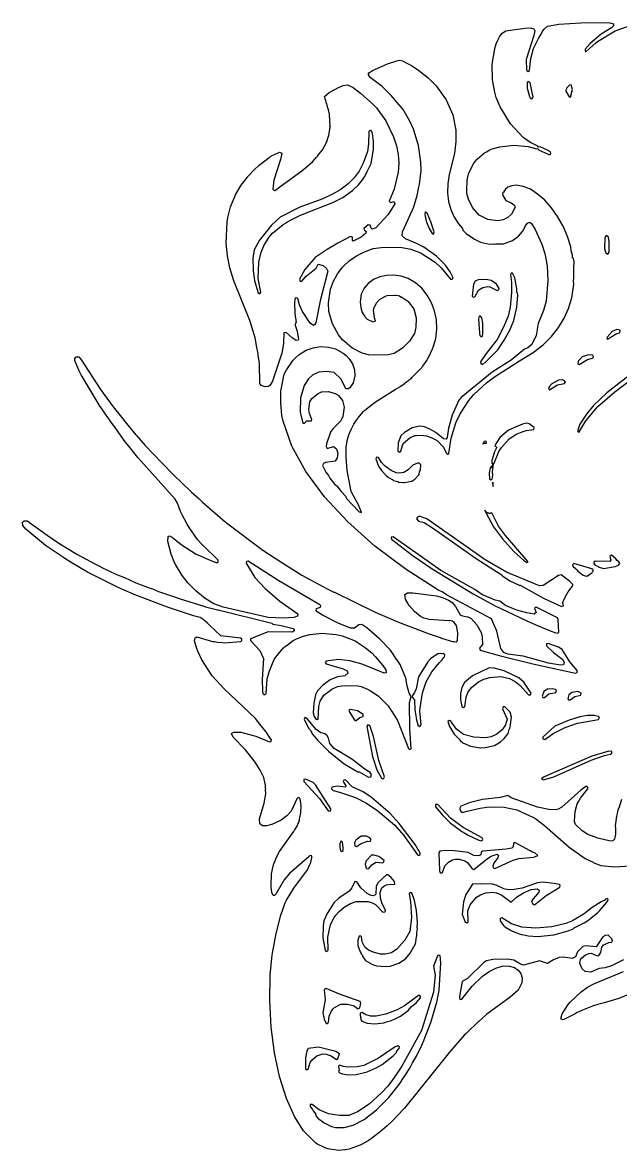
# Model space of a CAD drawing. Header units: millimetres. Extents: x 11 to 290, y 17 to 292.
# Drawn here: x 10.5 to 156.2, y 16.8 to 291.7 of the extents above; entities that cross this region are included whole.
import ezdxf

# ---------------------------------------------------------------- set-up
doc = ezdxf.new("R2010")
doc.units = ezdxf.units.MM
doc.layers.add('CUT', color=7, linetype='CONTINUOUS')

msp = doc.modelspace()

# ---------------------------------------------------------------- linework, layer by layer
at = {"layer": 'CUT'}
for points in [[(156.9982, 63.2171), (154.0806, 61.7276), (152.5221, 61.2391), (151.0412, 61.0771), (149.0677, 60.235), (147.67, 60.3648), (146.9366, 61.0187), (146.3312, 62.3556), (146.5317, 63.3246), (146.7343, 63.6173), (147.6914, 64.4351), (148.6385, 64.7607), (149.1072, 64.8088), (150.6143, 64.1775), (151.0127, 64.2371), (151.4641, 64.9621), (151.6982, 66.2842), (152.1091, 66.8917), (152.1606, 66.8917), (153.4573, 67.4506), (154.0574, 67.5341), (154.3026, 67.754), (154.1396, 68.3233), (153.2632, 69.2136), (152.5537, 69.1477), (151.9966, 68.7989), (150.3451, 66.4018), (147.8164, 66.5932), (147.1188, 66.4412), (145.8207, 65.1608), (145.277, 63.9753), (144.4762, 63.5195), (142.3442, 63.8383), (141.3399, 63.7881), (139.9076, 63.2389), (138.5017, 62.307), (136.5541, 63.01), (132.6208, 61.9477), (131.8577, 62.1434), (130.2421, 63.1414), (128.6594, 63.398), (125.162, 63.2795), (123.6173, 62.935), (122.9321, 62.5251), (119.0096, 58.6607), (117.6857, 57.9241), (116.9985, 54.2386), (117.1057, 53.5534), (117.6259, 53.5876), (120.118, 56.7991), (122.6524, 59.1965), (124.2802, 60.3804), (125.8489, 61.2091), (127.3939, 61.697), (127.8149, 61.769), (129.2018, 61.681), (130.397, 61.3141), (131.3466, 60.7129), (132.0037, 59.8716), (132.3319, 58.7992), (132.1846, 57.6393), (131.3105, 55.84), (129.3552, 54.091), (123.6974, 50.0024), (121.7411, 48.163), (121.6693, 48.1689), (118.783, 45.4117), (118.6254, 45.2334), (118.282, 44.9105), (114.5518, 40.707), (103.5821, 27.0241), (103.3744, 26.798), (100.6964, 23.9581), (99.3602, 22.729), (97.7319, 21.2524), (95.9869, 19.9659), (95.9194, 19.9194), (95.4946, 19.626), (95.3502, 19.5262), (94.7368, 19.1027), (92.8225, 18.0777), (91.9071, 17.6793), (90.1235, 17.0783), (89.2507, 16.9409), (89.1002, 16.9172), (89.0922, 16.9159), (89.0917, 16.9158), (87.4583, 16.7526), (86.6328, 16.8625), (85.4183, 17.0586), (85.0362, 17.1202), (84.9996, 17.1262), (84.942, 17.1355), (84.271, 17.3896), (83.4411, 17.7797), (83.0923, 17.9437), (82.5043, 18.2201), (82.4541, 18.2437), (81.9901, 18.5253), (79.0232, 21.5515), (76.7769, 25.0484), (74.8307, 29.448), (73.1688, 34.7624), (71.9247, 40.5389), (71.1232, 46.7685), (70.7664, 53.3369), (70.8551, 59.5184), (70.8556, 59.5305), (71.3533, 64.3474), (71.4164, 64.8408), (72.3122, 69.6083), (73.4656, 74.0744), (74.5781, 77.1298), (74.824, 77.7479), (76.6236, 80.6722), (79.9906, 85.1264), (80.4988, 86.3078), (80.6466, 86.5892), (80.6863, 86.7437), (80.7756, 86.9511), (81.0704, 88.1611), (81.0578, 88.1856), (81.0963, 88.3353), (80.864, 88.6209), (80.4668, 88.5625), (80.3534, 88.4421), (75.608, 84.2497), (74.2202, 82.6257), (73.855, 81.9963), (73.8334, 81.9706), (73.7942, 81.8916), (72.2552, 79.2394), (71.936, 78.9027), (71.6022, 78.9036), (71.271, 79.6659), (71.1985, 80.4778), (71.1657, 80.8463), (71.1509, 81.0122), (71.1218, 81.3388), (71.1215, 81.3416), (71.1217, 81.3467), (71.2405, 84.1926), (71.5783, 86.0249), (71.7918, 86.6421), (71.9822, 87.1557), (71.9946, 87.1891), (72.1437, 87.5912), (72.3152, 88.0536), (73.1301, 89.6043), (76.6087, 94.3952), (76.6274, 94.4306), (76.6718, 94.4901), (76.853, 94.8302), (76.9069, 94.9003), (77.5389, 95.9998), (77.6437, 96.3141), (77.8451, 96.6923), (77.8559, 96.7432), (77.874, 96.7771), (77.9923, 97.36), (78.0163, 97.432), (78.0455, 97.6224), (78.1097, 97.9384), (78.3442, 99.0431), (78.3422, 99.0842), (78.3737, 99.2391), (78.401, 100.7581), (78.1555, 102.496), (77.8519, 102.7584), (77.5028, 102.6426), (75.9617, 99.4917), (74.9196, 98.3006), (73.554, 97.2942), (71.2717, 96.2232), (71.2611, 96.2198), (71.2463, 96.2149), (71.2256, 96.2081), (71.2007, 96.1999), (70.045, 95.9137), (69.8277, 95.9004), (69.0001, 95.9012), (68.3468, 96.3409), (68.2851, 97.57), (69.3857, 101.413), (69.7913, 103.716), (69.7769, 104.7393), (69.7876, 104.9626), (69.7726, 105.0487), (69.7633, 105.7067), (69.3039, 107.6463), (68.4616, 109.4845), (67.2449, 111.4141), (64.907, 114.3947), (61.9056, 117.5179), (61.4466, 118.3952), (62.028, 118.7481), (63.7091, 118.6844), (67.3948, 117.763), (70.7167, 116.3509), (71.1038, 116.4607), (71.1871, 116.8544), (70.8656, 117.2827), (69.7965, 118.8931), (68.3389, 120.6488), (67.2879, 122.049), (59.668, 129.2836), (56.7251, 132.4648), (54.24, 136.3585), (53.2909, 138.4254), (53.0149, 139.0695), (52.4759, 140.9364), (52.5817, 141.7085), (53.0203, 141.9522), (56.8639, 140.8486), (57.4228, 140.7808), (58.0305, 140.646), (59.2109, 140.5642), (59.7154, 140.5031), (63.7081, 140.8204), (63.9696, 141.0321), (63.9686, 141.3685), (63.6678, 141.5855), (58.8385, 142.2027), (56.0717, 144.8287), (55.7315, 145.177), (55.4969, 145.3743), (55.0478, 145.8005), (54.629, 146.104), (54.2092, 146.457), (54.0859, 146.4975), (53.8082, 146.6987), (52.2326, 147.1071), (45.8351, 149.2112), (37.7419, 152.2917), (37.5504, 152.3732), (37.3428, 152.4617), (36.8776, 152.6598), (35.9998, 153.0337), (33.6753, 154.0622), (26.3309, 157.7467), (22.3534, 160.1026), (20.8569, 161.0344), (20.5064, 161.2595), (16.1482, 164.2513), (11.3754, 168.1646), (10.6219, 169.0784), (10.5417, 169.7853), (10.9667, 170.2619), (11.6236, 170.2172), (15.0882, 167.805), (16.5321, 166.7082), (17.8568, 165.8773), (19.6134, 164.6542), (23.795, 162.0743), (28.282, 159.6541), (29.3113, 159.1796), (29.8926, 158.8636), (33.311, 157.2595), (33.7029, 157.0616), (35.3842, 156.38), (38.1525, 155.1038), (41.4207, 153.9195), (41.9794, 153.6912), (42.2118, 153.6121), (43.6924, 153.0118), (47.3248, 151.7799), (48.9844, 151.1785), (54.7209, 149.4336), (54.9958, 149.3651), (55.1417, 149.2601), (58.0126, 148.5497), (58.2162, 148.5625), (71.2707, 145.3089), (71.568, 145.0573), (73.5806, 144.7317), (73.5822, 144.7328), (76.1533, 144.092), (76.5358, 143.8961), (76.7017, 143.6634), (76.729, 143.4469), (76.3177, 143.077), (70.4151, 143.1868), (66.0687, 141.4871), (66.1256, 141.0617), (68.3436, 138.6253), (69.2522, 136.6268), (68.9072, 131.5761), (69.0548, 128.703), (69.1369, 128.107), (69.3688, 127.8658), (69.6682, 127.8759), (69.8833, 128.1322), (70.1483, 131.686), (70.6059, 133.408), (71.6097, 135.8937), (71.941, 136.5525), (73.5778, 138.6491), (74.1361, 139.2438), (74.1875, 139.2984), (74.2534, 139.3687), (74.2586, 139.3742), (74.2678, 139.3841), (74.3839, 139.4836), (75.0322, 139.9549), (75.6631, 140.4136), (76.1709, 140.7828), (76.4996, 141.0217), (77.2644, 141.4283), (78.9734, 142.0855), (80.5284, 142.5334), (83.4903, 142.8095), (86.9442, 142.5142), (88.436, 142.1699), (89.0614, 141.9498), (91.5693, 140.9375), (93.7609, 139.5138), (94.0504, 139.3258), (94.0945, 139.2972), (94.1147, 139.284), (95.6682, 138.0251), (96.4647, 137.1752), (98.3489, 134.9941), (99.0733, 133.9039), (99.1918, 133.1551), (98.6645, 133.0516), (93.2677, 135.3232), (90.3321, 136.0885), (87.5563, 136.4111), (84.5073, 136.0265), (84.3065, 135.6845), (84.5096, 135.3438), (88.6545, 134.1569), (89.6499, 133.6347), (89.8004, 133.0995), (89.062, 132.467), (87.282, 132.1783), (85.5088, 131.4284), (83.7352, 130.1732), (82.4415, 128.7682), (81.924, 127.8109), (81.5112, 125.8055), (81.3671, 123.4172), (81.5664, 122.5139), (82.0762, 121.7818), (82.5872, 121.9183), (82.7557, 124.935), (83.0384, 126.2321), (83.9845, 127.6915), (85.893, 129.1637), (87.3136, 129.8149), (88.9414, 130.1108), (92.2563, 129.9924), (93.0392, 129.8259), (94.595, 129.2014), (95.3225, 128.8214), (95.7421, 128.5819), (97.3117, 127.4774), (99.6488, 125.1124), (101.8514, 121.6865), (102.0923, 121.1357), (104.5803, 114.6975), (104.8578, 114.5087), (105.2063, 114.6332), (104.9216, 119.5334), (104.8325, 125.9551), (105.27, 127.4367), (104.7324, 128.2193), (104.2882, 129.9735), (103.9767, 131.8867), (102.5856, 135.2015), (101.7569, 136.3854), (101.7276, 136.3593), (100.1802, 138.7005), (97.562, 141.4974), (94.4783, 144.1712), (93.2039, 144.9427), (92.509, 144.8944), (91.4077, 144.0605), (90.4285, 144.0788), (87.495, 145.28), (83.6126, 147.1936), (82.3524, 148.0363), (82.0799, 148.4073), (82.1901, 148.8384), (83.1759, 149.2016), (83.2085, 149.5315), (82.9786, 149.7852), (73.0314, 155.59), (65.5008, 160.4127), (65.1154, 160.2835), (65.055, 159.8816), (67.1076, 156.382), (69.6935, 153.769), (73.232, 150.6428), (77.6028, 147.5759), (77.5604, 147.026), (76.688, 146.6846), (74.0991, 146.4759), (70.3914, 146.6838), (59.3949, 149.1424), (57.1935, 150.0129), (55.0626, 151.2707), (52.8769, 153.0646), (50.8771, 155.0631), (49.3982, 156.8758), (47.8088, 159.5888), (47.7447, 159.7257), (47.7175, 159.7837), (47.7118, 159.7957), (47.5152, 160.2152), (46.7487, 162.1156), (45.94, 165.2228), (46.0495, 166.3788), (46.3527, 166.5478), (47.1017, 166.1673), (47.9338, 165.5463), (49.2139, 164.4243), (52.8831, 162.1369), (54.2246, 161.5626), (54.7502, 161.2628), (57.4322, 160.1684), (57.4571, 160.1788), (57.8477, 160.0116), (58.2366, 160.21), (58.1969, 160.6449), (54.5179, 164.1802), (54.4944, 164.2053), (53.1952, 165.7124), (51.1469, 168.5747), (50.6207, 169.4462), (49.4544, 171.6711), (49.0721, 172.5141), (48.3319, 174.5132), (47.7062, 175.5153), (38.6397, 185.6822), (36.0822, 188.8465), (35.5809, 189.4914), (32.8269, 193.2705), (32.0512, 194.3712), (31.3712, 195.3363), (30.8996, 196.0056), (30.3958, 196.7206), (29.5308, 198.0105), (29.4804, 198.0948), (29.3306, 198.345), (29.2458, 198.4868), (24.8502, 205.8334), (24.267, 206.9301), (23.2996, 209.3471), (23.3029, 209.7893), (23.6245, 210.2272), (24.2371, 210.1986), (24.9008, 209.4242), (29.568, 202.2647), (29.8658, 201.8704), (30.2204, 201.316), (32.6417, 198.0094), (34.6796, 195.4977), (35.8618, 193.9327), (37.749, 191.7149), (38.0991, 191.2834), (38.3157, 191.049), (40.4157, 188.5811), (44.4663, 184.3903), (44.5526, 184.2968), (44.6136, 184.2379), (47.2354, 181.5254), (51.6493, 177.2597), (53.5453, 175.6039), (54.3024, 174.872), (59.9553, 169.9888), (60.0922, 169.8865), (60.2697, 169.7316), (69.1061, 163.111), (73.7581, 160.0292), (78.6361, 157.0139), (83.7381, 154.1829), (84.9762, 153.5782), (86.399, 152.8059), (86.5229, 152.8228), (96.4545, 147.9723), (102.1327, 145.5472), (109.6699, 142.6801), (112.3186, 141.7971), (112.6517, 141.6358), (115.3082, 140.7764), (115.6896, 140.8018), (116.2771, 140.6994), (116.5706, 141.0228), (116.6104, 142.9259), (116.2537, 144.675), (115.7502, 145.4733), (115.2925, 145.7589), (115.2337, 145.7675), (115.2091, 145.7962), (114.6265, 145.892), (114.5644, 145.865), (114.4476, 145.882), (109.6722, 146.1549), (108.368, 146.4908), (107.5562, 146.9101), (106.061, 148.0935), (104.7768, 149.6204), (103.9005, 151.1067), (103.7372, 152.2532), (104.3228, 152.6622), (105.6647, 152.6979), (111.4351, 151.983), (112.915, 151.5686), (114.3178, 150.915), (115.1992, 150.2882), (116.0793, 149.3524), (117.2263, 147.3424), (117.7683, 147.056), (119.0145, 146.8135), (119.0748, 146.7868), (119.1759, 146.7421), (119.1821, 146.7393), (119.3439, 146.6677), (119.8413, 146.4016), (121.2671, 144.8933), (122.2776, 143.0205), (122.5663, 141.9308), (122.6208, 140.0445), (121.9078, 139.2001), (122.0847, 138.6991), (126.6664, 137.3591), (134.8671, 135.3755), (145.322, 133.1308), (145.7035, 133.2707), (145.7138, 133.7412), (143.9019, 135.8906), (142.085, 138.8244), (141.1688, 139.4259), (138.6398, 140.3432), (138.2296, 140.2131), (138.2093, 139.752), (139.9682, 138.099), (142.1692, 136.4015), (142.5127, 135.727), (142.339, 135.1506), (141.6419, 135.0808), (138.7286, 135.5611), (132.5031, 137.214), (128.7929, 137.6904), (127.8307, 138.1078), (127.1262, 139.0826), (126.1557, 143.3532), (124.8263, 146.375), (113.8891, 152.1893), (112.767, 152.9005), (111.9693, 153.2515), (103.9879, 158.3731), (96.4284, 164.0636), (89.8144, 169.9934), (84.1494, 176.1068), (79.6054, 182.2441), (76.1834, 188.3966), (74.0379, 194.4922), (73.7329, 195.8807), (73.4603, 198.9952), (73.5194, 202.0782), (73.533, 202.2412), (74.2094, 205.634), (74.2301, 205.7001), (74.3515, 206.089), (74.3878, 206.2054), (74.421, 206.3116), (74.8463, 207.0646), (74.9125, 207.1222), (76.477, 209.3729), (77.0889, 209.9969), (77.9719, 210.8047), (79.6717, 211.8171), (81.3942, 212.42), (83.2292, 212.716), (85.0642, 212.5976), (86.8401, 212.1241), (88.7067, 211.1256), (89.416, 210.5064), (90.1604, 209.7407), (90.9652, 208.4551), (91.4455, 207.0506), (91.5183, 205.5719), (91.0915, 203.882), (90.3182, 202.6689), (89.8951, 202.387), (89.3491, 202.4223), (88.1568, 204.7698), (86.4468, 206.3669), (84.5854, 206.6158), (82.784, 206.4487), (81.9857, 206.1772), (81.2989, 205.8261), (80.1896, 204.8515), (79.147, 203.1876), (78.259, 200.2254), (78.2278, 196.7233), (78.8268, 194.0704), (79.2567, 194.0147), (79.8126, 194.5708), (80.9219, 194.5842), (81.0296, 194.9346), (80.4809, 196.3573), (80.327, 197.3724), (80.5772, 199.2049), (81.0021, 200.0215), (82.6077, 201.2916), (83.3843, 201.6799), (83.4526, 201.7065), (85.1234, 201.7651), (86.7067, 201.3007), (87.4339, 200.8459), (87.4423, 200.8396), (87.4481, 200.8353), (87.4723, 200.8173), (87.5318, 200.7729), (88.5329, 199.5871), (88.944, 197.9692), (88.6314, 195.675), (88.0903, 194.609), (86.1459, 192.6649), (85.6174, 191.8591), (84.5885, 189.0289), (84.5469, 188.3158), (84.8152, 187.8599), (86.2976, 188.3306), (87.0279, 187.7852), (87.3733, 186.7539), (87.2483, 185.5467), (86.6996, 184.7387), (84.4016, 184.4135), (83.8776, 184.1788), (83.6504, 183.7298), (84.4541, 182.0907), (85.109, 181.2595), (85.4194, 180.6625), (86.6033, 179.0642), (87.0987, 178.734), (88.1493, 177.4004), (89.3239, 176.1435), (89.415, 175.779), (92.6115, 172.4049), (93.1442, 172.2569), (92.7299, 173.352), (92.5403, 173.6364), (92.5782, 173.7694), (90.6065, 177.3718), (89.6796, 182.5089), (89.3829, 185.747), (89.3848, 188.2683), (89.6905, 190.0525), (90.0652, 191.2213), (90.1966, 191.5751), (90.6434, 192.4747), (91.1221, 193.4387), (91.1328, 193.4603), (91.3085, 193.8141), (91.7256, 194.5523), (92.138, 195.0771), (92.2621, 195.2351), (92.3383, 195.332), (92.6439, 195.721), (93.6316, 196.8651), (93.6947, 196.9281), (93.7748, 197.008), (93.7924, 197.0255), (93.9455, 197.1784), (96.5728, 199.212), (101.3762, 202.2377), (102.4538, 202.8961), (102.6196, 203.021), (102.7198, 203.0841), (103.5891, 203.732), (103.7769, 203.8477), (104.1689, 204.1643), (104.6903, 204.5529), (104.8163, 204.6755), (105.2973, 205.0377), (105.4731, 205.2173), (105.7717, 205.4583), (107.4686, 207.1809), (107.6726, 207.4535), (107.8529, 207.6288), (107.9063, 207.702), (108.023, 207.8212), (108.3281, 208.2803), (109.0503, 209.2703), (109.2047, 209.5992), (109.4017, 209.8956), (109.7448, 210.6209), (109.9406, 210.9694), (110.0465, 211.2586), (110.4776, 212.1697), (110.5821, 212.534), (110.7093, 212.805), (111.2276, 214.7096), (111.4878, 216.9264), (111.4026, 219.2021), (110.9559, 221.3883), (110.2073, 223.4003), (109.1739, 225.2399), (107.8483, 226.9239), (106.2797, 228.2791), (104.5012, 229.3186), (102.8028, 229.8832), (101.0363, 230.1435), (99.2697, 230.057), (97.6258, 229.69), (96.097, 229.0341), (94.7355, 228.0619), (93.7667, 226.9226), (93.0658, 225.5044), (92.8225, 223.6354), (92.9638, 222.2129), (93.3061, 221.0357), (93.8207, 220.3), (93.8612, 220.2665), (93.8545, 220.0856), (94.5353, 219.3753), (95.9263, 218.7242), (96.5479, 218.9314), (96.3111, 219.6713), (96.2798, 219.7065), (96.1965, 220.2577), (96.0876, 221.6888), (96.2429, 222.1947), (96.8405, 223.4573), (97.5109, 224.148), (98.0846, 224.5332), (98.8637, 224.9252), (98.8675, 224.9267), (98.8833, 224.9332), (98.9527, 224.9617), (99.3743, 225.1347), (101.2709, 225.2731), (101.2842, 225.2706), (101.343, 225.2594), (101.5583, 225.2186), (102.0979, 225.1162), (102.3625, 225.0445), (102.7447, 224.8394), (102.8124, 224.8031), (102.874, 224.7701), (102.9355, 224.7371), (104.1934, 223.9458), (104.3094, 223.8412), (104.3124, 223.8384), (104.3125, 223.8384), (104.4816, 223.6857), (105.8632, 221.896), (106.4322, 219.7403), (106.4057, 217.3171), (106.0227, 215.8655), (104.8667, 214.0491), (103.1504, 212.3372), (101.0656, 210.9968), (99.6588, 210.6712), (96.3443, 210.6121), (94.8768, 210.6755), (93.3184, 211.0654), (90.785, 212.3812), (88.5365, 214.334), (87.5141, 215.5748), (86.0639, 218.2089), (85.1826, 221.2698), (85.0777, 223.363), (85.6266, 226.6562), (86.3073, 228.6096), (87.3136, 230.415), (88.6159, 232.102), (90.1549, 233.5819), (91.9011, 234.8249), (93.8545, 235.8312), (95.9855, 236.5712), (97.9389, 236.8671), (102.556, 236.8967), (105.1375, 236.4222), (107.0758, 235.714), (107.6595, 235.4662), (111.0798, 233.2574), (112.5726, 231.9115), (114.8646, 229.1601), (115.2567, 229.1116), (115.4895, 229.4309), (114.7244, 230.9472), (113.6338, 232.5401), (111.4006, 234.7435), (108.33, 236.8991), (106.3873, 237.9434), (103.8356, 238.9682), (103.0344, 239.6847), (103.1403, 240.6956), (104.4329, 243.5068), (104.4697, 243.5176), (105.0256, 244.7958), (105.6772, 246.213), (105.7347, 246.4262), (105.7842, 246.5401), (106.7254, 249.5623), (107.0314, 251.2355), (107.29, 252.1944), (107.6429, 255.6505), (107.615, 257.6748), (107.0598, 261.7265), (105.8177, 265.7191), (104.9368, 267.6551), (103.2822, 270.5018), (100.3573, 273.9305), (98.1451, 276.0822), (95.2332, 278.3164), (94.7406, 279.0825), (95.0945, 279.5386), (95.8631, 279.9708), (99.4544, 281.6033), (101.7322, 282.3887), (102.4089, 282.5078), (103.1177, 282.3707), (103.5885, 282.143), (103.7103, 282.0025), (105.3457, 281.214), (107.1277, 280.0344), (109.3622, 278.2159), (111.3174, 276.2607), (113.7412, 272.8838), (115.3874, 269.1796), (116.1114, 265.4624), (116.1128, 262.6528), (115.7822, 259.7536), (114.5089, 254.6807), (114.1892, 252.3955), (114.1343, 250.1679), (114.372, 248.0955), (114.8904, 246.1421), (115.7198, 244.2825), (116.7845, 242.587), (117.7707, 241.5157), (117.7393, 241.4843), (117.8577, 241.0699), (118.6568, 240.2708), (120.699, 238.8797), (122.1196, 238.1694), (124.369, 237.6958), (125.2087, 237.7104), (125.4934, 237.6702), (125.8891, 237.7223), (127.7727, 237.755), (129.9333, 238.5837), (131.3835, 239.6492), (132.3602, 240.7739), (133.0409, 241.869), (133.0625, 242.0331), (133.5698, 242.8122), (134.1915, 243.0664), (134.5814, 242.7185), (135.4736, 241.2014), (137.0565, 237.6776), (137.8357, 235.4206), (138.3677, 232.3764), (138.5482, 228.7737), (138.1331, 223.7919), (137.4973, 221.4868), (136.2337, 218.3085), (135.722, 215.3612), (134.6552, 213.237), (133.7116, 212.3889), (132.8673, 212.0688), (129.6521, 209.4165), (125.0184, 206.5029), (117.41, 200.2793), (116.8804, 199.6068), (115.2693, 195.9719), (114.3071, 192.7964), (114.0398, 190.5436), (113.7583, 190.1487), (113.1266, 190.2243), (111.2417, 191.7252), (109.8202, 192.5557), (108.4821, 193.1044), (107.3404, 193.2931), (105.4991, 192.8765), (103.5885, 191.7913), (102.6935, 190.9418), (102.1175, 189.2609), (101.9928, 187.2693), (102.4232, 186.9368), (102.7382, 187.1746), (103.095, 188.6253), (103.3692, 189.1186), (104.9534, 190.4591), (106.1452, 191.0114), (106.4998, 191.0436), (107.4987, 191.1102), (108.9786, 190.9326), (110.3105, 190.4887), (111.4536, 189.8651), (111.5772, 189.7781), (113.1475, 188.1494), (113.8812, 186.6242), (114.1822, 186.484), (114.4565, 186.5987), (115.0171, 190.3777), (116.1497, 194.0784), (117.1776, 196.284), (119.2791, 199.54), (120.5295, 201.0338), (123.6384, 203.8463), (125.59, 205.3173), (131.6313, 209.2109), (134.9943, 211.2361), (137.3917, 213.1599), (139.4339, 215.1725), (141.1505, 217.3331), (142.5416, 219.6121), (143.6071, 222.0094), (144.3766, 224.5844), (144.9093, 227.8104), (144.8307, 228.8329), (144.8772, 229.2913), (144.8752, 231.8743), (144.8729, 231.8896), (144.9389, 233.3747), (144.8205, 234.1442), (144.5659, 234.3224), (144.5267, 234.9516), (144.2628, 236.0201), (144.1175, 237.0033), (143.3423, 239.5373), (142.2548, 242.06), (140.9301, 244.4387), (139.4296, 246.5164), (137.792, 248.3617), (136.0724, 249.8811), (134.3034, 251.034), (132.5673, 251.7564), (130.8567, 252.0414), (129.7465, 251.902), (128.8075, 251.554), (128.2031, 251.0758), (127.8322, 250.4645), (127.8045, 250.2885), (127.7727, 250.3042), (127.5359, 250.0674), (127.5655, 249.5346), (128.335, 248.3212), (129.4736, 247.823), (130.3508, 247.2525), (130.5544, 246.7294), (130.4635, 246.3497), (129.6646, 245.0093), (128.7729, 244.1409), (127.6307, 243.5857), (126.3194, 243.3775), (123.92, 243.6448), (121.8585, 244.7111), (120.208, 246.5936), (119.1935, 248.6535), (118.8394, 250.0104), (118.7892, 250.8212), (118.8378, 250.8625), (118.9062, 253.238), (118.9505, 253.6943), (119.3271, 255.0445), (120.5461, 257.4036), (121.3511, 258.3762), (121.4107, 258.4418), (123.1467, 259.8928), (123.4368, 260.0642), (123.6234, 260.1745), (123.6449, 260.1872), (123.9722, 260.3805), (124.278, 260.5612), (124.5443, 260.7147), (124.7191, 260.8038), (125.2835, 260.983), (126.8692, 261.4264), (130.2709, 261.7901), (133.7541, 261.4851), (135.7882, 260.8805), (136.1225, 260.9573), (136.3163, 260.6797), (138.7812, 259.4992), (139.1109, 259.5341), (139.2943, 259.8103), (139.1717, 260.1547), (138.4934, 260.5741), (136.6464, 261.383), (136.2617, 261.3221), (136.0791, 261.5928), (134.1473, 262.4958), (132.5041, 263.6854), (129.483, 266.9727), (126.9437, 271.1472), (125.9996, 273.4306), (125.6321, 274.7002), (125.0771, 277.7296), (125.0206, 281.506), (125.6117, 285.2601), (125.6371, 285.3452), (126.0012, 286.4782), (126.3494, 287.4191), (126.7365, 288.2096), (127.4233, 289.108), (128.3457, 289.6261), (132.9307, 290.3207), (134.4033, 290.379), (135.1653, 290.1776), (135.3811, 289.6949), (135.169, 288.5253), (133.2872, 282.7108), (133.3609, 280.068), (133.798, 279.7315), (134.1236, 280.0178), (134.4309, 282.8861), (135.0708, 285.3475), (136.2878, 287.8202), (136.7997, 288.573), (137.3736, 289.6747), (137.6526, 290.0777), (138.4426, 290.8111), (141.2712, 291.2671), (146.5621, 291.5944), (151.5792, 291.683), (153.6518, 291.5906), (154.5515, 291.3317), (154.5913, 290.8938), (154.1082, 290.372), (151.5392, 288.8144), (148.834, 286.6065), (147.648, 285.2228), (147.6886, 284.8291), (147.7925, 284.7789), (147.6618, 284.4887), (147.9243, 284.7151), (148.0152, 284.6712), (150.1829, 286.6637), (150.6807, 287.0932), (155.0012, 289.6629), (157.9498, 290.7321)], [(156.5362, 102.3152), (155.832, 100.2031), (155.8216, 100.1783), (155.813, 100.1462), (155.5567, 99.3775), (155.4763, 98.8907), (155.2944, 98.2121), (154.9761, 95.8743), (155.0349, 95.2934), (155.0324, 93.826), (154.8204, 92.6181), (154.4074, 92.2137), (153.8542, 92.1382), (150.714, 92.8828), (148.2995, 93.8054), (146.9466, 94.691), (145.2999, 96.1988), (145.0698, 96.9357), (145.0548, 96.9862), (145.2336, 99.4126), (145.5302, 100.5837), (145.5408, 100.6173), (145.5448, 100.6301), (145.6224, 100.8754), (145.7331, 101.2253), (146.0834, 101.8998), (146.4912, 102.6276), (147.3136, 103.7062), (148.2998, 104.9286), (148.3378, 105.2593), (148.1415, 105.4833), (147.7748, 105.4717), (146.5609, 104.5616), (141.9347, 100.4404), (141.0634, 99.9101), (140.3907, 99.8045), (138.8072, 99.8334), (136.0659, 100.3998), (129.636, 102.7217), (128.786, 103.2337), (126.932, 102.7909), (122.6439, 102.2871), (119.3619, 101.4947), (117.3767, 100.6705), (117.0986, 100.1732), (117.1622, 99.6114), (117.5325, 99.1982), (118.0312, 99.1788), (118.8746, 99.4511), (118.9232, 99.4188), (122.0901, 100.2179), (124.221, 100.5435), (127.9503, 100.4547), (130.9691, 99.8035), (135.0407, 97.9365), (135.4174, 97.7177), (135.4576, 97.6931), (135.5729, 97.6227), (135.5886, 97.6131), (135.5951, 97.6091), (137.7376, 95.9356), (143.7453, 90.6385), (147.6874, 87.8759), (149.5791, 87.0456), (149.7928, 86.8697), (151.4798, 86.2481), (154.7947, 85.8634), (158.6423, 86.1297)], [(159.5851, 55.3502), (155.8192, 53.7923), (152.2569, 52.7482), (151.2666, 52.5115), (150.7054, 52.2934), (149.4473, 51.9246), (146.9983, 50.9503), (146.123, 50.5127), (145.7299, 50.3599), (145.1798, 50.0411), (142.453, 48.678), (142.1164, 48.5694), (141.8405, 48.7132), (141.7993, 49.2662), (142.0824, 50.0746), (143.5209, 52.3219), (144.0127, 52.9023), (146.6555, 55.3785), (148.2242, 56.5328), (149.7336, 57.3615), (156.9553, 60.3508)]]:
    msp.add_lwpolyline(points, dxfattribs=at)
for points in [[(60.4073, 243.1191), (60.6015, 244.1414), (61.2547, 246.7798), (62.5147, 249.8298), (63.8122, 252.0416), (65.0155, 253.6275), (65.239, 253.8871), (65.3519, 254.0182), (65.3887, 254.061), (65.6758, 254.3944), (66.99, 255.8188), (68.2409, 256.9409), (70.631, 258.8148), (71.0179, 259.0978), (73.1278, 260.1217), (73.6918, 259.8661), (73.4004, 258.3079), (71.8008, 253.2682), (71.5429, 251.049), (71.938, 250.6982), (72.1214, 250.8313), (72.2098, 250.839), (73.5426, 251.8623), (78.611, 255.5391), (79.0519, 255.9485), (81.1704, 257.7465), (82.1575, 258.8329), (82.3111, 258.9756), (82.4231, 259.1252), (82.6023, 259.3224), (82.8927, 259.7527), (83.5987, 260.6961), (84.5745, 262.4656), (85.1839, 264.236), (85.4715, 266.0955), (85.4607, 266.3193), (85.477, 266.3925), (85.3629, 269.1848), (85.3121, 269.3973), (85.301, 269.6279), (85.0742, 270.3913), (84.9568, 270.8819), (84.8209, 271.2443), (84.0997, 273.6728), (85.2696, 274.6568), (87.5086, 275.8526), (88.6959, 276.3783), (89.7199, 276.4669), (91.0792, 275.826), (92.9116, 274.5071), (95.8738, 271.8261), (96.7881, 270.929), (96.8198, 270.8978), (96.8251, 270.8926), (96.8263, 270.8915), (99.0709, 267.7472), (100.9697, 263.8018), (101.6573, 261.655), (102.0787, 259.5318), (102.2317, 257.375), (102.115, 255.2474), (101.103, 251.0547), (99.85, 248.1812), (100.2163, 247.8121), (101.1398, 248.0645), (101.2783, 247.5268), (99.6381, 244.9004), (96.6608, 241.6329), (95.7292, 241.32), (95.4731, 241.5382), (95.2338, 242.3006), (94.7459, 242.3572), (93.7483, 241.4916), (93.7925, 241.1657), (94.255, 240.7652), (94.1875, 240.3804), (93.0534, 239.3859), (91.1411, 238.3755), (90.9273, 238.628), (90.9203, 239.3426), (90.4894, 239.5185), (87.4092, 237.9232), (84.7492, 236.3856), (81.8744, 234.3834), (79.3375, 231.5239), (77.993, 229.1313), (78.2024, 228.6282), (78.5946, 228.6799), (79.6675, 229.9003), (82.1205, 231.8522), (82.5913, 232.7706), (83.8304, 232.4758), (84.6349, 231.7609), (84.974, 231.1047), (83.0792, 223.8597), (82.0123, 218.5258), (81.7881, 218.0532), (81.4092, 217.8643), (80.6344, 218.3909), (78.7469, 221.2711), (78.0364, 222.8695), (77.598, 224.4301), (77.3217, 224.6209), (76.9996, 224.5258), (76.8389, 223.5461), (76.8688, 220.8008), (77.1829, 218.6069), (77.0435, 218.4874), (77.0139, 217.9251), (77.4858, 216.4911), (77.7765, 214.4608), (77.6016, 214.2412), (77.208, 214.2195), (76.2432, 214.8174), (74.763, 216.1662), (74.2357, 216.0393), (74.114, 213.4274), (73.7574, 211.0796), (71.4132, 204.3068), (70.8483, 203.2683), (70.4417, 202.955), (69.6403, 202.9199), (68.6727, 203.2171), (68.3789, 203.6863), (68.2501, 208.5938), (67.9199, 210.5906), (67.9572, 210.9402), (67.5724, 212.864), (67.5298, 212.9492), (67.2172, 214.8393), (65.9278, 219.0298), (62.0512, 228.7067), (61.0327, 231.9143), (60.4676, 234.8044), (60.2002, 237.9084)], [(134.631, 273.0833), (134.9904, 273.5021), (134.233, 277.0276), (133.8901, 277.2905), (133.5155, 277.0751), (133.5445, 275.7046), (134.0848, 273.6379), (134.3196, 273.2037)], [(142.9263, 274.9584), (143.7846, 273.5674), (144.1102, 273.5082), (144.5246, 275.4024), (144.2582, 276.5271), (143.8142, 276.4087), (143.1039, 275.728)], [(86.1889, 247.818), (88.6159, 249.0315), (90.9836, 250.7777), (92.3747, 252.1096), (93.4106, 253.3822), (93.678, 253.8698), (93.9287, 254.1719), (94.534, 255.4125), (94.5957, 255.5147), (94.6863, 255.7246), (95.4673, 257.3255), (96.0718, 260.7861), (96.0683, 262.6579), (95.8044, 264.6093), (95.5208, 265.3375), (95.1939, 265.3799), (94.939, 265.1207), (94.8338, 262.1373), (94.5657, 260.2508), (93.5508, 257.4007), (92.5396, 255.4723), (91.3202, 253.8083), (89.8681, 252.3549), (88.118, 251.0042), (86.06, 249.8134), (83.7113, 248.7441), (78.0916, 246.6436), (73.3256, 244.2772), (71.1852, 242.3139), (68.2513, 238.6466), (66.9736, 236.3007), (66.6574, 234.2786), (66.7453, 231.18), (67.0368, 228.8093), (67.9706, 225.6866), (68.3988, 225.5947), (68.6417, 225.9592), (67.984, 229.2917), (68.1077, 233.2731), (68.7139, 235.7422), (69.3461, 237.2814), (69.3481, 237.2846), (69.3665, 237.3144), (69.45, 237.4501), (70.5757, 239.2788), (71.4616, 240.3714), (74.0438, 242.4619), (74.5053, 242.7303), (74.6969, 242.8417), (74.9713, 243.0013), (75.8141, 243.4915), (78.1514, 244.6683), (79.0856, 245.0951)], [(108.5642, 244.8879), (108.8898, 243.2897), (109.6297, 241.4843), (110.3992, 240.2412), (110.6952, 240.0636), (110.8136, 240.6555), (110.0737, 243.0825), (109.2154, 245.0655), (108.6826, 245.5094)], [(152.3974, 236.512), (152.6637, 235.5353), (153.1373, 235.2393), (153.4628, 235.6832), (153.522, 238.199), (153.3149, 239.3829), (152.7821, 239.7972), (152.4565, 239.2053)], [(123.547, 229.0827), (121.5737, 228.9869), (120.8758, 228.6322), (120.4373, 227.8925), (120.0945, 225.0155), (120.3718, 224.7341), (120.7251, 224.8142), (121.6571, 226.488), (121.7605, 226.5557), (122.7412, 227.0705), (123.9547, 227.3073), (123.9587, 227.3125), (124.4191, 227.2743), (126.2331, 226.3793), (126.5796, 226.5112), (126.6587, 226.8735), (126.0473, 227.902), (124.7323, 228.7976)], [(131.1467, 225.7387), (131.0023, 225.8687), (130.9911, 226.7566), (130.5273, 229.4449), (129.9473, 230.621), (129.6113, 230.5797), (129.4346, 230.2911), (129.6991, 228.3185), (129.7285, 225.9101), (129.3708, 222.3016), (128.8518, 220.0878), (127.752, 217.4147), (126.2311, 214.4354), (123.5051, 211.0271), (122.1312, 208.9671), (122.2428, 208.4881), (122.5021, 208.4819), (122.4452, 208.3652), (122.6783, 208.4777), (122.7045, 208.4771), (122.7318, 208.5036), (123.3035, 208.7796), (126.352, 211.9465), (127.9503, 214.2254), (129.3117, 216.682), (130.2884, 219.0793), (130.9691, 222.2758), (131.2355, 225.3243)], [(122.4748, 219.7305), (122.1492, 220.1152), (121.8237, 220.1448), (121.6165, 219.4641), (121.8829, 215.9717), (121.9717, 215.3797), (122.3268, 215.1133), (122.6228, 215.3205), (122.7116, 215.7349), (122.7116, 218.4282)], [(160.9213, 207.5661), (152.9301, 201.4099), (149.6744, 198.3319), (147.9578, 196.2305), (146.3892, 193.7739), (145.8564, 192.3237), (145.8268, 191.9981), (146.0932, 191.7317), (147.7802, 194.573), (150.7103, 198.0655), (154.9131, 201.7059), (160.6549, 206.0271), (163.9402, 209.3715), (165.4792, 211.4433), (166.8111, 214.0479), (167.995, 217.3035), (167.9654, 218.3098), (167.7286, 218.2802), (167.3734, 217.7771), (165.3608, 213.2783), (162.9635, 209.7267)], [(155.3571, 216.8892), (154.2028, 216.3564), (153.0189, 214.995), (152.9301, 214.6398), (153.1077, 214.5214), (155.2091, 215.7941), (155.9786, 216.0309), (156.2154, 216.3564), (156.1562, 216.682)], [(149.6152, 210.4666), (149.3489, 210.6442), (148.461, 210.7034), (146.9515, 210.2298), (145.9748, 209.1052), (145.886, 208.454), (146.182, 208.306), (148.2242, 209.5787), (149.4081, 209.8451), (149.704, 210.1411)], [(142.1568, 204.5768), (141.1505, 204.5176), (139.5523, 203.6297), (138.8419, 202.8602), (138.7531, 202.4754), (138.9899, 202.1203), (140.9137, 203.3929), (142.6008, 203.6889), (142.8967, 204.1329)], [(131.4621, 191.5574), (131.9072, 191.7493), (132.5007, 192.0051), (133.2626, 192.2457), (135.1642, 192.4663), (135.2024, 192.9809), (133.9675, 193.9096), (133.3434, 194.0051), (132.3776, 193.805), (128.94, 192.304), (126.8635, 190.5573), (125.8818, 188.9562), (125.6705, 188.4659), (125.7495, 188.4298), (125.853, 188.3692), (125.9498, 188.2987), (126.0392, 188.2189), (126.097, 188.1558), (125.5529, 187.0258), (124.9018, 184.9244), (124.8722, 184.2733), (125.0824, 184.0631), (124.9115, 183.1427), (124.8722, 183.4446), (124.517, 183.119), (124.2506, 181.8167), (124.3394, 180.4553), (124.6946, 180.1889), (124.9906, 180.3665), (125.0362, 180.6858), (125.1385, 181.4024), (125.0507, 182.0755), (125.3278, 184.1712), (125.4937, 184.2733), (126.6184, 187.085), (127.2695, 188.1209), (129.1341, 190.2223), (130.7214, 191.2382), (131.113, 191.407)], [(123.2959, 189.1594), (123.4157, 189.1596), (123.535, 189.1479), (123.5879, 189.1373), (123.5403, 189.5416), (123.3627, 189.6599), (123.0372, 189.5416), (122.7287, 188.9825), (122.7296, 188.9831), (122.8346, 189.0407), (122.9449, 189.0876), (123.0593, 189.1232), (123.1767, 189.1472)], [(101.9386, 179.7778), (101.9573, 179.7752), (102.2601, 179.6858), (103.2096, 179.605), (103.4503, 179.5722), (103.4793, 179.582), (103.6511, 179.5674), (105.3974, 179.9225), (106.1669, 180.3961), (107.2324, 181.5208), (107.3051, 182.2482), (107.3185, 182.2712), (107.3212, 182.291), (107.502, 182.6141), (107.5698, 183.8894), (107.219, 184.2632), (106.7615, 184.3192), (105.6722, 183.7691), (104.4963, 182.6629), (103.43, 182.0193), (102.2816, 181.8447), (101.5902, 181.9474), (100.388, 182.4887), (99.0076, 183.4407), (98.0212, 184.4566), (97.2988, 185.6641), (96.8177, 185.7822), (96.6098, 185.3326), (97.2826, 183.5724), (98.0067, 182.4552), (99.1938, 181.3103), (99.1936, 181.1846), (99.5693, 180.9482), (99.7457, 180.778), (100.0875, 180.6221), (100.6525, 180.2666), (100.6741, 180.2619), (100.9578, 180.0705), (101.9201, 179.7862)], [(125.1146, 179.6369), (125.1749, 178.8291), (125.2368, 178.6212)], [(142.3586, 150.8428), (143.1475, 152.3518), (143.5381, 152.9234), (144.4843, 154.2112), (144.5498, 154.4041), (144.6847, 154.6017), (144.6355, 154.6565), (144.6633, 154.7383), (144.219, 155.1204), (143.8639, 155.5158), (141.7992, 157.0522), (141.1245, 156.9018), (137.4295, 154.4606), (136.5563, 154.4073), (136.107, 154.5678), (128.4709, 157.7345), (123.2826, 160.6833), (109.037, 170.6755), (107.2844, 171.3848), (106.7764, 171.1492), (106.5321, 170.681), (107.0059, 170.1544), (108.3811, 169.7857), (110.48, 168.4989), (121.0498, 161.0678), (127.4137, 156.9905), (127.5359, 156.8073), (129.2821, 155.6234), (131.5315, 154.5283), (131.8295, 154.5108), (137.5204, 151.3689), (141.8679, 149.3109), (142.3619, 149.4769), (142.2139, 150.3222)], [(124.3212, 172.0484), (124.2056, 172.0582), (124.0916, 172.0791), (123.9801, 172.1109), (123.8722, 172.1533), (123.7689, 172.2059), (123.6711, 172.2683), (123.5799, 172.3398), (123.4959, 172.4197), (123.4201, 172.5074), (123.3531, 172.602), (123.2955, 172.7027), (123.2288, 172.8334), (123.5699, 171.961), (125.3161, 168.7349), (127.5063, 165.8344), (130.2884, 162.7563), (132.6858, 160.5661), (133.4553, 160.0926), (133.7217, 160.211), (128.2166, 166.6335), (126.5592, 168.9421), (124.9091, 172.1794), (124.8834, 172.1655), (124.7765, 172.1205), (124.6659, 172.086), (124.5523, 172.0624), (124.4371, 172.0498)], [(140.2798, 143.0001), (140.8316, 142.8283), (141.211, 143.0293), (141.0853, 146.2483), (141.0407, 146.3158), (141.0413, 146.3396), (141.0148, 146.355), (140.8767, 146.5639), (135.7316, 149.1396), (135.2843, 148.8816), (135.6771, 147.8396), (135.251, 147.4831), (133.4147, 147.7816), (131.0303, 148.4663), (128.2291, 149.5675), (126.8287, 150.6371), (125.7511, 150.8967), (122.433, 152.3022), (120.7824, 153.4691), (112.4354, 158.0886), (100.8869, 166.3571), (100.3881, 166.2189), (100.439, 165.7328), (105.7038, 161.7086), (110.3446, 158.4871), (120.3214, 152.4361), (125.5952, 149.6215), (133.2479, 145.9281), (136.3977, 144.5801), (136.4661, 144.5413), (137.7109, 144.0181), (139.5815, 143.2174), (140.0053, 143.0855), (140.1685, 143.0139)], [(149.2897, 157.5472), (149.3375, 157.7025), (149.622, 157.9774), (149.6165, 158.3052), (149.3138, 158.5541), (144.8857, 159.842), (144.5466, 159.5238), (144.7171, 159.1049), (145.2093, 158.6612), (145.2114, 158.6414), (145.2956, 158.5833), (145.6325, 158.2795), (145.8268, 157.9616), (147.1587, 156.9553), (147.6183, 156.8532), (147.6612, 156.8236), (148.0425, 156.7602), (148.7255, 157.1112), (149.0219, 157.3976)], [(153.6827, 160.3232), (150.0632, 160.3531), (149.7667, 160.1449), (149.7622, 159.7872), (150.0824, 159.4353), (150.8555, 159.0918), (150.8583, 159.0271), (152.131, 158.6423), (154.9723, 159.0863), (155.801, 159.3822), (156.1266, 159.8558), (155.8602, 160.2702), (155.4137, 160.543), (155.1314, 160.9391), (154.0634, 161.8239), (153.6979, 161.5417), (153.8797, 160.6047)], [(112.7078, 136.2374), (113.2406, 136.9181), (113.2553, 137.0066), (113.3293, 137.0957), (113.4773, 137.5397), (113.3575, 137.6196), (113.3589, 137.6285), (113.3392, 137.6318), (112.9446, 137.8948), (112.6158, 137.8028), (112.4153, 137.8598), (111.7144, 137.7922), (109.9391, 136.6013), (109.2706, 135.8235), (107.0592, 132.1848), (106.4472, 129.2845), (106.0868, 128.3579), (105.5753, 127.6588), (105.5191, 127.2635), (106.021, 126.6069), (106.1711, 124.1942), (106.5827, 121.7074), (106.9821, 120.2946), (107.3988, 120.102), (107.7119, 120.4775), (107.378, 123.9071), (107.4083, 124.5362), (108.0019, 128.335), (108.8898, 130.9987), (110.2809, 133.4257), (112.168, 135.6976)], [(134.3063, 127.8139), (134.4817, 128.2163), (132.6721, 130.9003), (131.4578, 131.9882), (127.9285, 133.6457), (125.4584, 134.3075), (124.2633, 134.3794), (120.232, 132.4266), (118.2458, 130.79), (117.5828, 129.624), (117.2419, 128.099), (117.2656, 126.6927), (117.5936, 124.9606), (117.908, 124.7221), (118.2899, 124.9122), (118.6271, 127.2728), (119.05, 128.3729), (119.9741, 129.6166), (121.6757, 130.9691), (122.9188, 131.5907), (124.3986, 132.005), (127.1371, 132.2701), (129.2131, 131.755), (130.5732, 131.0399), (131.8085, 130.069), (133.8676, 127.8304)], [(140.4745, 128.354), (140.6505, 128.8469), (140.3924, 129.0909), (139.5824, 129.3013), (138.4651, 129.1675), (137.5653, 128.6116), (137.1906, 127.4959), (137.3668, 127.1806), (137.7263, 127.1458), (138.7813, 128.0207)], [(146.7085, 128.2432), (145.8468, 128.6307), (144.3705, 128.4199), (143.633, 127.8367), (143.4196, 126.8664), (143.5969, 126.5861), (143.9615, 126.5575), (145.1147, 127.4287), (146.555, 127.7687)], [(92.7337, 122.2956), (93.5673, 122.5224), (93.5108, 122.9854), (92.1538, 123.9157), (90.4202, 124.2702), (90.1526, 124.0714), (90.1368, 123.7385), (91.4975, 121.5724), (91.8291, 121.5547)], [(127.9207, 117.1474), (128.8678, 118.3904), (129.1637, 119.3671), (129.1228, 119.3504), (129.2648, 119.6984), (129.3967, 119.9929), (129.6632, 122.3929), (129.3479, 123.5687), (128.1109, 124.8738), (127.6506, 124.8724), (127.5132, 124.433), (128.6023, 121.8464), (128.244, 120.5245), (127.4258, 119.3166), (126.1471, 118.2306), (124.7297, 117.5402), (123.328, 117.3237), (120.5317, 117.476), (118.0345, 118.142), (116.294, 119.4799), (114.8688, 121.4683), (114.4921, 121.591), (114.194, 121.2834), (114.6074, 120.1244), (115.7291, 118.2348), (116.9642, 117.0063), (117.0478, 116.9506), (117.177, 116.6738), (117.8281, 116.1115), (119.7223, 115.2827), (122.0901, 114.9276), (123.3035, 114.9572), (125.5233, 115.4899), (127.0031, 116.3482)], [(95.5799, 108.4193), (95.2469, 108.8857), (93.9797, 109.6517), (90.8015, 112.153), (86.4553, 114.7492), (85.4533, 115.9337), (85.1135, 117.2735), (84.7074, 117.9428), (84.0311, 118.3669), (83.2222, 118.5596), (82.1315, 119.3435), (79.8297, 122.1549), (79.3408, 122.2524), (79.1464, 121.8265), (80.3384, 119.6431), (81.0066, 118.7971), (80.8911, 118.864), (81.1278, 118.3312), (82.5189, 116.6738), (85.0938, 114.0693), (88.9414, 111.0208), (92.2267, 109.0378), (92.5668, 109.0013), (94.8761, 107.7691), (95.4152, 107.8187)], [(137.338, 117.4992), (137.3615, 117.064), (137.8107, 116.9351), (139.8682, 118.3686), (142.7403, 119.8617), (145.7889, 120.9054), (150.8894, 121.809), (151.1442, 122.3061), (150.907, 122.5478), (149.8491, 122.7641), (148.2113, 122.7709), (146.3408, 122.4163), (143.7282, 121.6231), (140.2544, 120.174)], [(96.8703, 109.5163), (98.0498, 107.4697), (98.4632, 107.3404), (98.7264, 107.8248), (97.3839, 111.7859), (96.0746, 117.6708), (95.1814, 120.3672), (94.7129, 120.5164), (94.4671, 120.1256), (95.8617, 112.7957)], [(149.0825, 111.8495), (152.3382, 113.063), (153.818, 113.3293), (154.114, 113.5957), (154.114, 113.9805), (153.4332, 114.0989), (149.2897, 112.8262), (137.6581, 107.7947), (136.9773, 107.3212), (137.4805, 107.0844), (139.9962, 107.8243)], [(85.5948, 99.4868), (85.6731, 100.0085), (81.9423, 105.8638), (81.3924, 106.4253), (79.4982, 107.2881), (79.0567, 107.158), (79.0708, 106.6679), (82.8828, 102.5771), (85.049, 99.5412)], [(102.3466, 96.4297), (100.0886, 98.8659), (95.6108, 102.8175), (93.546, 104.1755), (90.8768, 105.356), (89.2039, 107.0802), (88.8404, 107.003), (88.704, 106.6948), (89.343, 105.5931), (89.2574, 105.3371), (87.1897, 105.57), (85.918, 105.2702), (85.8446, 104.8721), (86.2308, 104.4714), (87.7796, 104.1173), (91.6644, 102.8224), (94.3873, 101.4314), (97.1398, 99.5668), (101.2338, 96.0536), (103.4973, 93.5311), (106.8007, 88.7796), (107.1322, 88.6299), (107.4218, 88.7879), (107.4614, 89.1826), (106.2181, 91.2973)], [(122.5255, 92.9488), (117.9029, 95.4474), (114.8625, 97.7402), (111.7398, 101.0674), (111.2118, 101.0429), (111.1706, 100.5452), (112.9371, 98.3936), (114.6671, 96.7234), (115.08, 96.4011), (115.2827, 96.1631), (117.6209, 94.4761), (118.332, 94.1262), (119.157, 93.6036), (121.709, 92.4169), (122.2918, 92.2404), (122.597, 92.3752), (122.6905, 92.6588)], [(87.8464, 90.6285), (87.9943, 89.7702), (88.3199, 89.6222), (88.6455, 89.8885), (88.7047, 90.5397), (88.4975, 91.8715), (88.2015, 92.2267), (87.8759, 91.546)], [(92.8911, 91.4576), (94.6241, 92.1675), (94.6274, 92.1704), (95.2856, 92.0646), (95.5267, 92.5614), (95.1745, 92.9364), (94.3637, 93.325), (93.031, 93.3965), (91.7611, 92.3738), (91.4455, 91.7097), (91.525, 90.9944), (92.0348, 90.8395)], [(120.4843, 85.2619), (123.853, 87.9411), (124.7734, 88.4888), (126.1851, 88.9395), (126.5542, 88.6104), (126.4046, 88.0805), (125.4443, 86.9341), (125.1232, 86.1159), (125.2196, 85.6534), (125.6109, 85.4613), (130.0683, 87.5402), (131.5251, 87.8856), (135.1423, 88.2311), (136.0894, 88.6455), (135.3791, 89.3262), (134.6216, 89.5352), (134.21, 89.7948), (130.5469, 91.8157), (130.2063, 91.6155), (130.1327, 90.7704), (129.7422, 90.4333), (128.4058, 90.1526), (122.6985, 89.6905), (122.3356, 89.4576), (122.2518, 88.8383), (121.6823, 88.5539), (120.5274, 88.6596), (119.1146, 89.3508), (115.7879, 89.772), (113.591, 89.8564), (112.2222, 89.6734), (111.9891, 89.3138), (112.1171, 85.1014), (112.2218, 84.536), (112.531, 84.3428), (112.8865, 84.5209), (113.4802, 86.1207), (114.335, 87.0452), (115.338, 87.5611), (116.0885, 87.724), (116.9252, 87.726), (118.3287, 87.3406), (118.9615, 86.9503), (120.1429, 85.3868)], [(94.8172, 85.4115), (95.6362, 86.3933), (96.5814, 86.9564), (96.7376, 86.9906), (98.366, 86.8694), (98.6231, 87.0875), (98.6296, 87.3893), (97.3347, 88.4304), (96.2286, 88.759), (95.6086, 88.6897), (94.2511, 87.3591), (94.0073, 86.5137), (94.2707, 85.5126)], [(96.5671, 76.7055), (98.373, 74.8485), (98.9165, 74.9022), (98.9801, 75.2936), (98.212, 76.8328), (97.7685, 78.2223), (97.7026, 79.591), (98.1162, 80.7345), (98.5596, 81.1938), (99.2708, 81.5126), (100.2159, 81.6806), (100.968, 81.5376), (101.2975, 81.6918), (101.2051, 82.3293), (100.3365, 83.3172), (99.5889, 83.9157), (99.2514, 83.9249), (97.1821, 82.0871), (96.6763, 81.1449), (96.6552, 79.2494), (96.3967, 78.9406), (95.9672, 78.8205), (95.5289, 78.8594), (94.5144, 79.4022), (92.9955, 80.8023), (91.9929, 82.2405), (91.5562, 82.302), (90.8058, 80.78), (90.1404, 79.9593), (87.5877, 78.2336), (86.3923, 77.0697), (84.7425, 74.5375), (83.9958, 72.7235), (83.7677, 71.5067), (83.7337, 68.5849), (84.2792, 65.506), (84.6854, 65.2765), (85.0203, 65.6013), (84.9172, 68.7071), (85.5804, 71.7943), (86.4468, 73.5135), (86.7266, 73.859), (86.797, 73.9435), (86.837, 73.9916), (86.9263, 74.0986), (87.6731, 74.9946), (88.9091, 76.0892), (90.4261, 76.9391), (91.8136, 77.3941), (94.7718, 77.4207), (95.7511, 77.0866)], [(129.6241, 77.2335), (130.9258, 78.4786), (132.5968, 79.555), (134.489, 80.3293), (135.9585, 80.5328), (136.4289, 80.2356), (136.3622, 79.6949), (134.5956, 77.6323), (134.8187, 76.9303), (135.2816, 76.5952), (138.1659, 78.9068), (141.4409, 80.9103), (141.569, 81.3809), (141.3234, 81.5986), (140.1159, 81.8372), (137.2537, 82.1586), (135.997, 81.9809), (132.279, 80.7141), (130.3264, 80.3295), (128.9061, 80.267), (127.8595, 80.5422), (125.9988, 81.4466), (125.0955, 81.6273), (122.0797, 81.7764), (120.1937, 81.6683), (118.5994, 79.1504), (118.03, 77.3378), (117.7136, 74.3676), (118.3972, 72.3837), (118.7903, 72.2152), (119.101, 72.5091), (119.0731, 75.134), (119.6102, 76.6619), (121.1748, 78.4969), (122.145, 79.0665), (123.1692, 79.4911), (123.4091, 79.5467), (123.4749, 79.562), (123.518, 79.572), (123.5387, 79.5768), (125.0734, 79.7027), (125.9888, 79.554), (126.0602, 79.5406), (127.3042, 78.9891)], [(100.1291, 61.6826), (102.2009, 62.393), (103.8287, 63.488), (104.983, 64.8199), (105.809, 66.2842), (105.8502, 66.3464), (105.86, 66.3746), (106.2853, 67.1285), (106.4628, 68.1644), (106.4563, 68.1691), (106.5825, 68.9242), (106.5858, 68.937), (106.5876, 68.9544), (106.6406, 69.2719), (106.6615, 69.697), (106.789, 70.9786), (106.7262, 71.0186), (106.7854, 72.2283), (106.5813, 75.2609), (106.0874, 77.7113), (105.3965, 79.5324), (104.9734, 79.6248), (104.7265, 79.2688), (105.0444, 77.4718), (105.34, 73.5122), (104.9466, 70.1176), (103.7357, 67.987), (101.7317, 65.8297), (100.45, 64.954), (98.9308, 64.5853), (97.7781, 64.6143), (95.9576, 65.0433), (94.8142, 65.5767), (93.9424, 66.3076), (93.3031, 67.6164), (93.1801, 68.8194), (92.9102, 69.0605), (92.5584, 68.9754), (92.2302, 67.9799), (92.2588, 66.7215), (92.7872, 65.1533), (93.0882, 64.7746), (93.0635, 64.7159), (93.355, 64.3282), (93.4106, 64.0504), (94.1505, 63.0737), (95.8079, 62.097), (96.8142, 61.7714), (99.034, 61.5642)], [(136.119, 68.9339), (139.9962, 69.3186), (143.5479, 70.2657), (144.7021, 70.7985), (144.846, 70.9583), (145.9203, 71.5373), (147.3912, 72.2007), (148.2661, 72.8014), (148.5437, 72.951), (148.9436, 73.2666), (149.0527, 73.3415), (149.0623, 73.3603), (150.776, 74.7128), (151.1545, 75.1589), (151.1839, 75.1197), (152.9301, 77.2506), (153.2261, 77.8722), (153.1669, 78.1977), (152.5749, 77.9906), (152.4289, 77.7888), (151.5396, 77.3856), (149.3721, 75.9989), (147.4443, 74.4365), (144.538, 72.7326), (142.9422, 72.0733), (139.5139, 71.2459), (135.641, 70.944), (132.1952, 71.1563), (129.6773, 71.9651), (127.3733, 73.4488), (126.9355, 73.2929), (126.9324, 72.7246), (127.7541, 71.5625), (128.0309, 71.3818), (128.0506, 71.2966), (129.6044, 70.3562), (130.1319, 70.1535), (130.17, 70.1178), (131.5907, 69.5554), (132.1606, 69.4305), (132.2208, 69.4081), (132.2827, 69.4038), (133.7513, 69.0819)], [(91.1316, 22.881), (93.7953, 24.3016), (96.8142, 26.6694), (99.7739, 29.6291), (102.3489, 32.8552), (104.8942, 36.7916), (105.5744, 38.1252), (106.539, 39.7226), (107.8752, 42.3953), (108.3862, 43.683), (108.4371, 43.787), (108.4411, 43.8212), (110.0795, 47.9504), (111.5245, 52.9013), (112.0572, 55.7712), (112.4681, 62.5018), (112.2967, 64.2833), (111.9768, 64.3758), (111.7024, 64.1872), (110.6846, 61.7066), (111.0825, 59.4808), (110.7252, 55.3185), (107.7262, 46.0152), (102.9666, 37.2954), (100.8086, 34.0142), (99.4658, 32.371), (98.02, 30.7754), (95.0382, 28.0646), (92.1895, 26.1952), (90.019, 25.2878), (87.7864, 25.2461), (85.0695, 25.7071), (82.8575, 26.6364), (81.1425, 27.9831), (80.6544, 27.9187), (80.5991, 27.4597), (81.1734, 26.7058), (81.172, 26.6998), (81.4004, 26.4079), (82.0214, 25.5926), (81.9566, 25.6039), (82.1045, 25.1008), (82.5189, 24.6568), (84.0283, 23.4433), (85.8338, 22.585), (86.8105, 22.3778), (88.8822, 22.3482)], [(91.3471, 51.9665), (92.2581, 51.3039), (92.7286, 51.4752), (92.9937, 52.623), (92.797, 53.0558), (87.7475, 54.8253), (84.5058, 56.2529), (84.0707, 55.9012), (84.2956, 53.4868), (83.7367, 50.323), (84.0469, 48.7369), (84.5233, 47.7256), (84.8252, 47.7014), (85.0685, 47.9365), (85.277, 49.4857), (85.8, 50.7467), (86.3299, 51.3826), (86.5333, 51.5771), (88.1031, 52.3679), (89.7366, 52.4489)], [(102.6448, 49.4887), (104.539, 50.8501), (105.2297, 51.7249), (106.5652, 52.8485), (107.4923, 53.9676), (107.548, 54.297), (107.328, 54.5484), (106.9942, 54.5368), (103.6551, 52.0233), (101.8034, 51.0097), (99.0766, 49.9343), (96.7324, 49.489), (95.3914, 49.5156), (94.2161, 49.8289), (93.2901, 50.3588), (92.8473, 50.2385), (92.7927, 49.6797), (92.9469, 49.1652), (92.937, 49.1631), (92.9962, 48.6304), (93.2626, 48.2456), (94.5353, 47.7424), (96.3999, 47.6241), (98.5605, 47.8608), (99.4628, 48.1582), (100.2179, 48.3344), (100.3442, 48.4487), (101.165, 48.7191)], [(86.9273, 40.8304), (82.6839, 41.9314), (80.1568, 41.5724), (79.8136, 40.9992), (79.5026, 39.3215), (79.5041, 36.6348), (79.8224, 36.3964), (80.1609, 36.5316), (80.634, 38.1899), (81.0635, 38.7418), (82.2242, 39.7943), (82.9828, 40.0872), (83.6805, 40.3098), (84.5061, 40.2539), (85.5343, 39.9201), (85.7854, 39.7938), (87.0291, 38.9349), (87.3385, 39.138), (87.7465, 40.3256)], [(101.6385, 40.6096), (101.7113, 40.9008), (101.7707, 40.9506), (102.3616, 41.6278), (102.3993, 41.9285), (102.0233, 42.2122), (101.3165, 41.9743), (97.3031, 39.214), (93.741, 37.4209), (92.0649, 37.1448), (89.748, 37.0554), (88.73, 37.2058), (87.7508, 37.5366), (87.5363, 37.2763), (87.7249, 36.2555), (87.7257, 36.2543), (87.5504, 36.1108), (87.728, 35.7557), (88.1719, 35.4893), (89.7702, 35.2229), (91.8715, 35.2821), (94.5057, 35.8741), (96.755, 36.8508), (98.1757, 37.7387), (100.8986, 39.8401)]]:
    msp.add_lwpolyline(points, close=True, dxfattribs=at)

doc.saveas('drawing.dxf')
